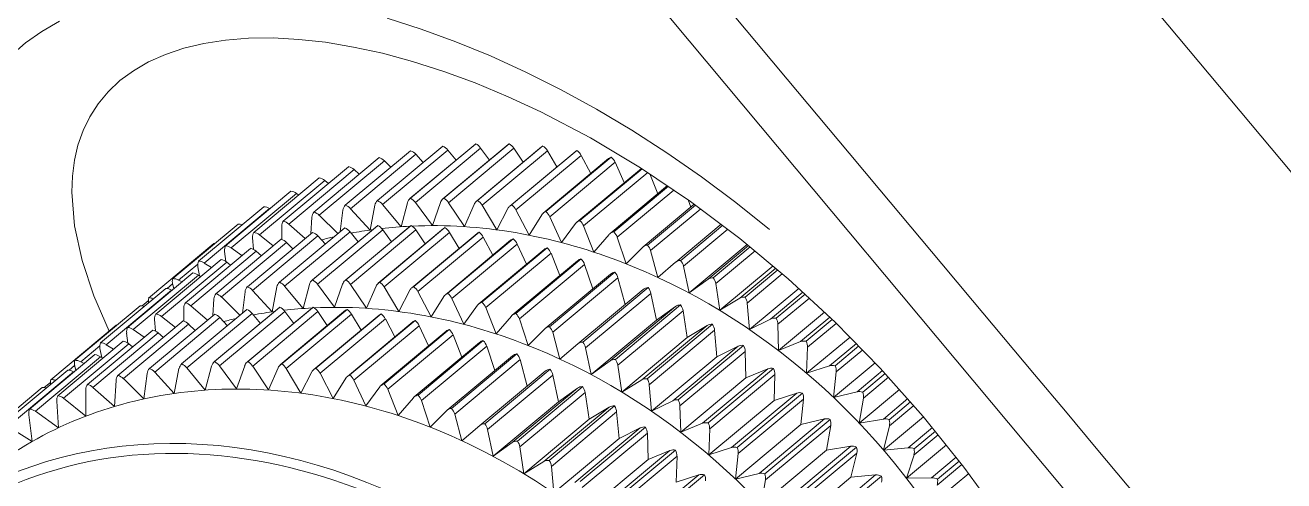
# Model space of a CAD drawing. Header units: metres. Extents: x 2999 to 3109, y 1752 to 1796.
# Drawn here: x 3008.43066 to 3008.44807, y 1761.37619 to 1761.38249 of the extents above; entities that cross this region are included whole.
import ezdxf

# ---------------------------------------------------------------- set-up
doc = ezdxf.new("R2010")
doc.units = ezdxf.units.M
doc.layers.add('PAREDES', color=7, linetype='Continuous')

msp = doc.modelspace()

# ---------------------------------------------------------------- linework, layer by layer
at = {"layer": 'PAREDES', "color": 253, "lineweight": 0}
for p, q in [((3008.365135, 1761.471513), (3008.474482, 1761.340893)), ((3008.43553, 1761.380063), (3008.436434, 1761.380816)), ((3008.435601, 1761.380009), (3008.436504, 1761.380762)), ((3008.43598, 1761.380091), (3008.436884, 1761.380844)), ((3008.435985, 1761.380095), (3008.436889, 1761.380848)), ((3008.436054, 1761.380037), (3008.436957, 1761.38079)), ((3008.436436, 1761.380087), (3008.437339, 1761.38084)), ((3008.436448, 1761.380096), (3008.437351, 1761.380848)), ((3008.436504, 1761.380762), (3008.436619, 1761.380623)), ((3008.436513, 1761.380034), (3008.437416, 1761.380787)), ((3008.436896, 1761.380052), (3008.437799, 1761.380805)), ((3008.436915, 1761.380065), (3008.437819, 1761.380818)), ((3008.436957, 1761.38079), (3008.43708, 1761.380624)), ((3008.437416, 1761.380787), (3008.437546, 1761.380593)), ((3008.434649, 1761.379905), (3008.435553, 1761.380657)), ((3008.434724, 1761.37986), (3008.435628, 1761.380613)), ((3008.435084, 1761.379999), (3008.435988, 1761.380752)), ((3008.435158, 1761.37995), (3008.436061, 1761.380703)), ((3008.435628, 1761.380613), (3008.435716, 1761.380526)), ((3008.436061, 1761.380703), (3008.436164, 1761.380591)), ((3008.436978, 1761.38), (3008.437881, 1761.380753)), ((3008.437359, 1761.379987), (3008.438263, 1761.380739)), ((3008.437386, 1761.380003), (3008.43829, 1761.380756)), ((3008.437445, 1761.379935), (3008.438349, 1761.380688)), ((3008.437824, 1761.379891), (3008.438727, 1761.380643)), ((3008.437859, 1761.37991), (3008.438762, 1761.380663)), ((3008.437881, 1761.380753), (3008.438013, 1761.380531)), ((3008.437914, 1761.379839), (3008.438818, 1761.380592)), ((3008.438349, 1761.380688), (3008.43848, 1761.380437)), ((3008.438818, 1761.380592), (3008.438945, 1761.380312)), ((3008.434227, 1761.37978), (3008.43513, 1761.380532)), ((3008.434304, 1761.379739), (3008.435207, 1761.380492)), ((3008.435207, 1761.380492), (3008.435278, 1761.380429)), ((3008.438288, 1761.379764), (3008.439181, 1761.380508)), ((3008.438331, 1761.379786), (3008.43919, 1761.380502)), ((3008.438382, 1761.379713), (3008.439269, 1761.380452)), ((3008.439298, 1761.380433), (3008.439407, 1761.380157)), ((3008.433819, 1761.379624), (3008.434722, 1761.380377)), ((3008.433897, 1761.379589), (3008.4348, 1761.380341)), ((3008.4348, 1761.380341), (3008.434852, 1761.380301)), ((3008.438749, 1761.379609), (3008.439543, 1761.380271)), ((3008.4388, 1761.379632), (3008.439556, 1761.380262)), ((3008.433427, 1761.379439), (3008.434331, 1761.380192)), ((3008.433506, 1761.379409), (3008.43441, 1761.380162)), ((3008.43441, 1761.380162), (3008.434439, 1761.380141)), ((3008.438848, 1761.379556), (3008.439632, 1761.380209)), ((3008.439829, 1761.380073), (3008.439863, 1761.379972)), ((3008.433053, 1761.379226), (3008.433956, 1761.379979)), ((3008.433133, 1761.3792), (3008.434036, 1761.379953)), ((3008.434036, 1761.379953), (3008.434041, 1761.37995)), ((3008.435016, 1761.379634), (3008.435053, 1761.379931)), ((3008.435158, 1761.37995), (3008.435428, 1761.379656)), ((3008.435428, 1761.379656), (3008.435494, 1761.379998)), ((3008.435601, 1761.380009), (3008.435856, 1761.379702)), ((3008.435856, 1761.379702), (3008.435945, 1761.380034)), ((3008.436054, 1761.380037), (3008.436292, 1761.379717)), ((3008.436292, 1761.379717), (3008.436402, 1761.380038)), ((3008.436513, 1761.380034), (3008.436734, 1761.379703)), ((3008.436734, 1761.379703), (3008.436866, 1761.380011)), ((3008.436978, 1761.38), (3008.43718, 1761.379659)), ((3008.43718, 1761.379659), (3008.437333, 1761.379953)), ((3008.437445, 1761.379935), (3008.437629, 1761.379585)), ((3008.439206, 1761.379424), (3008.439913, 1761.380013)), ((3008.439266, 1761.379449), (3008.439929, 1761.380002)), ((3008.439309, 1761.379371), (3008.440002, 1761.379949)), ((3008.432698, 1761.378984), (3008.433602, 1761.379737)), ((3008.434304, 1761.379739), (3008.434531, 1761.379538)), ((3008.434609, 1761.379603), (3008.434622, 1761.379834)), ((3008.434631, 1761.378966), (3008.435534, 1761.379719)), ((3008.434724, 1761.37986), (3008.434983, 1761.379607)), ((3008.435093, 1761.378967), (3008.435996, 1761.379719)), ((3008.437629, 1761.379585), (3008.437802, 1761.379865)), ((3008.437914, 1761.379839), (3008.438078, 1761.379482)), ((3008.438078, 1761.379482), (3008.43827, 1761.379746)), ((3008.439656, 1761.379211), (3008.440287, 1761.379737)), ((3008.439725, 1761.379236), (3008.440307, 1761.379722)), ((3008.43373, 1761.37887), (3008.434633, 1761.379623)), ((3008.433813, 1761.37939), (3008.433802, 1761.379548)), ((3008.433803, 1761.378821), (3008.434706, 1761.379574)), ((3008.433897, 1761.379589), (3008.434088, 1761.379437)), ((3008.434176, 1761.378934), (3008.435079, 1761.379686)), ((3008.434206, 1761.379526), (3008.434205, 1761.379706)), ((3008.434246, 1761.37888), (3008.43515, 1761.379633)), ((3008.434626, 1761.378962), (3008.435529, 1761.379715)), ((3008.434699, 1761.378908), (3008.435602, 1761.379661)), ((3008.434706, 1761.379574), (3008.434809, 1761.379462)), ((3008.435081, 1761.378958), (3008.435984, 1761.379711)), ((3008.43515, 1761.379633), (3008.435264, 1761.379494)), ((3008.435158, 1761.378905), (3008.436062, 1761.379658)), ((3008.435541, 1761.378923), (3008.436444, 1761.379676)), ((3008.435561, 1761.378936), (3008.436464, 1761.379689)), ((3008.435602, 1761.379661), (3008.435726, 1761.379495)), ((3008.435623, 1761.378871), (3008.436526, 1761.379624)), ((3008.436005, 1761.378857), (3008.436908, 1761.37961)), ((3008.436032, 1761.378874), (3008.436935, 1761.379627)), ((3008.436062, 1761.379658), (3008.436191, 1761.379464)), ((3008.43609, 1761.378806), (3008.436994, 1761.379559)), ((3008.436526, 1761.379624), (3008.436658, 1761.379402)), ((3008.436994, 1761.379559), (3008.437125, 1761.379308)), ((3008.438382, 1761.379713), (3008.438525, 1761.37935)), ((3008.438525, 1761.37935), (3008.438737, 1761.379596)), ((3008.438848, 1761.379556), (3008.438969, 1761.37919)), ((3008.439764, 1761.379157), (3008.440377, 1761.379668)), ((3008.432364, 1761.378716), (3008.433268, 1761.379469)), ((3008.432872, 1761.378651), (3008.433775, 1761.379403)), ((3008.433294, 1761.378776), (3008.434198, 1761.379528)), ((3008.43337, 1761.378731), (3008.434273, 1761.379484)), ((3008.433506, 1761.379409), (3008.433655, 1761.379303)), ((3008.434273, 1761.379484), (3008.434361, 1761.379397)), ((3008.436469, 1761.378761), (3008.437372, 1761.379514)), ((3008.436504, 1761.378781), (3008.437407, 1761.379533)), ((3008.436559, 1761.37871), (3008.437463, 1761.379462)), ((3008.436933, 1761.378635), (3008.437836, 1761.379388)), ((3008.436976, 1761.378657), (3008.437879, 1761.37941)), ((3008.437463, 1761.379462), (3008.43759, 1761.379183)), ((3008.438969, 1761.37919), (3008.439199, 1761.379418)), ((3008.439309, 1761.379371), (3008.439409, 1761.379002)), ((3008.439841, 1761.378787), (3008.440645, 1761.379457)), ((3008.440104, 1761.378976), (3008.440663, 1761.379442)), ((3008.440176, 1761.378996), (3008.440687, 1761.379423)), ((3008.44021, 1761.378915), (3008.440754, 1761.379369)), ((3008.432464, 1761.378495), (3008.433367, 1761.379248)), ((3008.432542, 1761.37846), (3008.433446, 1761.379212)), ((3008.432949, 1761.37861), (3008.433852, 1761.379363)), ((3008.433133, 1761.3792), (3008.433234, 1761.379137)), ((3008.433433, 1761.379221), (3008.433415, 1761.379361)), ((3008.433446, 1761.379212), (3008.433497, 1761.379171)), ((3008.433852, 1761.379363), (3008.433924, 1761.3793)), ((3008.437027, 1761.378583), (3008.437931, 1761.379336)), ((3008.437394, 1761.37848), (3008.438297, 1761.379232)), ((3008.437446, 1761.378503), (3008.438349, 1761.379256)), ((3008.437931, 1761.379336), (3008.438052, 1761.379028)), ((3008.439409, 1761.379002), (3008.439655, 1761.379211)), ((3008.432072, 1761.37831), (3008.432976, 1761.379063)), ((3008.432152, 1761.37828), (3008.433055, 1761.379032)), ((3008.432779, 1761.378964), (3008.433044, 1761.379185)), ((3008.43307, 1761.379022), (3008.433046, 1761.379146)), ((3008.433055, 1761.379032), (3008.433084, 1761.379012)), ((3008.437493, 1761.378427), (3008.438396, 1761.37918)), ((3008.437851, 1761.378295), (3008.438754, 1761.379048)), ((3008.437911, 1761.37832), (3008.438814, 1761.379072)), ((3008.438396, 1761.37918), (3008.438508, 1761.378843)), ((3008.439764, 1761.379157), (3008.439841, 1761.378787)), ((3008.440265, 1761.378546), (3008.441003, 1761.379161)), ((3008.440542, 1761.378714), (3008.44104, 1761.379129)), ((3008.440616, 1761.378729), (3008.441068, 1761.379105)), ((3008.440646, 1761.378647), (3008.441131, 1761.379051)), ((3008.431698, 1761.378097), (3008.432602, 1761.37885)), ((3008.432621, 1761.378848), (3008.432695, 1761.37891)), ((3008.432712, 1761.378843), (3008.432697, 1761.378903)), ((3008.432779, 1761.378964), (3008.432826, 1761.378938)), ((3008.434073, 1761.378527), (3008.434139, 1761.378869)), ((3008.434246, 1761.37888), (3008.434501, 1761.378572)), ((3008.434501, 1761.378572), (3008.43459, 1761.378904)), ((3008.434699, 1761.378908), (3008.434937, 1761.378588)), ((3008.434937, 1761.378588), (3008.435048, 1761.378909)), ((3008.435158, 1761.378905), (3008.435379, 1761.378574)), ((3008.435379, 1761.378574), (3008.435511, 1761.378882)), ((3008.435623, 1761.378871), (3008.435825, 1761.37853)), ((3008.437954, 1761.378242), (3008.438857, 1761.378994)), ((3008.43837, 1761.378107), (3008.439273, 1761.37886)), ((3008.438857, 1761.378994), (3008.438957, 1761.378625)), ((3008.439841, 1761.378787), (3008.440104, 1761.378976)), ((3008.44021, 1761.378915), (3008.440265, 1761.378546)), ((3008.440678, 1761.378279), (3008.441361, 1761.378848)), ((3008.431778, 1761.378071), (3008.432681, 1761.378824)), ((3008.432274, 1761.378606), (3008.43236, 1761.378679)), ((3008.432681, 1761.378824), (3008.432686, 1761.378821)), ((3008.433254, 1761.378474), (3008.433267, 1761.378705)), ((3008.43337, 1761.378731), (3008.433628, 1761.378477)), ((3008.433661, 1761.378505), (3008.433698, 1761.378802)), ((3008.433803, 1761.378821), (3008.434073, 1761.378527)), ((3008.435825, 1761.37853), (3008.435978, 1761.378824)), ((3008.43609, 1761.378806), (3008.436274, 1761.378456)), ((3008.436274, 1761.378456), (3008.436447, 1761.378736)), ((3008.436559, 1761.37871), (3008.436723, 1761.378353)), ((3008.438301, 1761.378082), (3008.439204, 1761.378835)), ((3008.438409, 1761.378028), (3008.439312, 1761.37878)), ((3008.439312, 1761.37878), (3008.439389, 1761.37841)), ((3008.440265, 1761.378546), (3008.440542, 1761.378714)), ((3008.440969, 1761.378426), (3008.441416, 1761.378798)), ((3008.441045, 1761.378436), (3008.441446, 1761.37877)), ((3008.44107, 1761.378353), (3008.441505, 1761.378716)), ((3008.431344, 1761.377855), (3008.432247, 1761.378608)), ((3008.432821, 1761.377805), (3008.433724, 1761.378557)), ((3008.432851, 1761.378397), (3008.43285, 1761.378577)), ((3008.432892, 1761.377751), (3008.433795, 1761.378504)), ((3008.432949, 1761.37861), (3008.433177, 1761.378409)), ((3008.433271, 1761.377833), (3008.434174, 1761.378585)), ((3008.433276, 1761.377837), (3008.434179, 1761.378589)), ((3008.433344, 1761.377779), (3008.434247, 1761.378532)), ((3008.433726, 1761.377829), (3008.434629, 1761.378582)), ((3008.433738, 1761.377837), (3008.434641, 1761.37859)), ((3008.433795, 1761.378504), (3008.43391, 1761.378365)), ((3008.433804, 1761.377776), (3008.434707, 1761.378529)), ((3008.434186, 1761.377794), (3008.43509, 1761.378547)), ((3008.434206, 1761.377807), (3008.435109, 1761.378559)), ((3008.434247, 1761.378532), (3008.434371, 1761.378366)), ((3008.434677, 1761.377745), (3008.43558, 1761.378497)), ((3008.434707, 1761.378529), (3008.434836, 1761.378335)), ((3008.436723, 1761.378353), (3008.436915, 1761.378616)), ((3008.437027, 1761.378583), (3008.43717, 1761.378221)), ((3008.438749, 1761.377847), (3008.439652, 1761.378599)), ((3008.438821, 1761.377867), (3008.439724, 1761.37862)), ((3008.438855, 1761.377786), (3008.439758, 1761.378539)), ((3008.439389, 1761.37841), (3008.439652, 1761.378599)), ((3008.439758, 1761.378539), (3008.439813, 1761.378169)), ((3008.440646, 1761.378647), (3008.440678, 1761.378279)), ((3008.44108, 1761.377989), (3008.441716, 1761.37852)), ((3008.43101, 1761.377587), (3008.431913, 1761.37834)), ((3008.43194, 1761.377647), (3008.432843, 1761.378399)), ((3008.432015, 1761.377602), (3008.432918, 1761.378354)), ((3008.432375, 1761.377741), (3008.433278, 1761.378494)), ((3008.432458, 1761.378261), (3008.432447, 1761.378419)), ((3008.432448, 1761.377692), (3008.433351, 1761.378445)), ((3008.432542, 1761.37846), (3008.432734, 1761.378308)), ((3008.432918, 1761.378354), (3008.433007, 1761.378268)), ((3008.433351, 1761.378445), (3008.433454, 1761.378332)), ((3008.434268, 1761.377742), (3008.435171, 1761.378495)), ((3008.43465, 1761.377728), (3008.435553, 1761.378481)), ((3008.434736, 1761.377677), (3008.435639, 1761.378429)), ((3008.435114, 1761.377632), (3008.436018, 1761.378385)), ((3008.435149, 1761.377652), (3008.436052, 1761.378404)), ((3008.435171, 1761.378495), (3008.435303, 1761.378273)), ((3008.435204, 1761.377581), (3008.436108, 1761.378333)), ((3008.435639, 1761.378429), (3008.43577, 1761.378179)), ((3008.436108, 1761.378333), (3008.436236, 1761.378054)), ((3008.43717, 1761.378221), (3008.437382, 1761.378467)), ((3008.437493, 1761.378427), (3008.437614, 1761.378061)), ((3008.438486, 1761.377658), (3008.439389, 1761.37841)), ((3008.439187, 1761.377585), (3008.440091, 1761.378337)), ((3008.439261, 1761.3776), (3008.440165, 1761.378353)), ((3008.439813, 1761.378169), (3008.440091, 1761.378337)), ((3008.440678, 1761.378279), (3008.440969, 1761.378426)), ((3008.44107, 1761.378353), (3008.44108, 1761.377989)), ((3008.441383, 1761.378114), (3008.441788, 1761.378451)), ((3008.441461, 1761.378119), (3008.441821, 1761.378419)), ((3008.441481, 1761.378035), (3008.441877, 1761.378366)), ((3008.431517, 1761.377521), (3008.432421, 1761.378274)), ((3008.431594, 1761.377481), (3008.432497, 1761.378234)), ((3008.432078, 1761.378092), (3008.43206, 1761.378232)), ((3008.432152, 1761.37828), (3008.432301, 1761.378174)), ((3008.432497, 1761.378234), (3008.432569, 1761.378171)), ((3008.435578, 1761.377506), (3008.436481, 1761.378259)), ((3008.435621, 1761.377528), (3008.436524, 1761.378281)), ((3008.435673, 1761.377454), (3008.436576, 1761.378207)), ((3008.436576, 1761.378207), (3008.436697, 1761.377899)), ((3008.437614, 1761.378061), (3008.437844, 1761.378289)), ((3008.437954, 1761.378242), (3008.438054, 1761.377873)), ((3008.43891, 1761.377416), (3008.439813, 1761.378169)), ((3008.439291, 1761.377518), (3008.440194, 1761.378271)), ((3008.440194, 1761.378271), (3008.440227, 1761.377903)), ((3008.441467, 1761.377676), (3008.442068, 1761.378177)), ((3008.431109, 1761.377366), (3008.432013, 1761.378119)), ((3008.431188, 1761.377331), (3008.432091, 1761.378083)), ((3008.431424, 1761.377835), (3008.431689, 1761.378056)), ((3008.431715, 1761.377893), (3008.431691, 1761.378017)), ((3008.431778, 1761.378071), (3008.431879, 1761.378008)), ((3008.432091, 1761.378083), (3008.432142, 1761.378042)), ((3008.436039, 1761.37735), (3008.436943, 1761.378103)), ((3008.436091, 1761.377374), (3008.436994, 1761.378127)), ((3008.436138, 1761.377298), (3008.437041, 1761.378051)), ((3008.437041, 1761.378051), (3008.437153, 1761.377714)), ((3008.438054, 1761.377873), (3008.4383, 1761.378082)), ((3008.438409, 1761.378028), (3008.438486, 1761.377658)), ((3008.439614, 1761.377297), (3008.440518, 1761.37805)), ((3008.43969, 1761.377307), (3008.440594, 1761.37806)), ((3008.439715, 1761.377224), (3008.440618, 1761.377977)), ((3008.440227, 1761.377903), (3008.440518, 1761.37805)), ((3008.440618, 1761.377977), (3008.440628, 1761.377613)), ((3008.44108, 1761.377989), (3008.441383, 1761.378114)), ((3008.441481, 1761.378035), (3008.441467, 1761.377676)), ((3008.441782, 1761.377778), (3008.442156, 1761.378089)), ((3008.441861, 1761.377778), (3008.442191, 1761.378053)), ((3008.441876, 1761.377695), (3008.442243, 1761.378)), ((3008.430718, 1761.377181), (3008.431621, 1761.377934)), ((3008.430797, 1761.377151), (3008.4317, 1761.377903)), ((3008.431424, 1761.377835), (3008.431471, 1761.377809)), ((3008.4317, 1761.377903), (3008.431729, 1761.377883)), ((3008.436496, 1761.377166), (3008.437399, 1761.377918)), ((3008.436556, 1761.377191), (3008.437459, 1761.377943)), ((3008.436599, 1761.377112), (3008.437502, 1761.377865)), ((3008.437502, 1761.377865), (3008.437602, 1761.377496)), ((3008.438486, 1761.377658), (3008.438749, 1761.377847)), ((3008.439323, 1761.37715), (3008.440227, 1761.377903)), ((3008.44184, 1761.377342), (3008.442414, 1761.377821)), ((3008.430344, 1761.376968), (3008.431247, 1761.37772)), ((3008.430423, 1761.376942), (3008.431327, 1761.377695)), ((3008.431266, 1761.377719), (3008.43134, 1761.377781)), ((3008.431327, 1761.377695), (3008.431331, 1761.377692)), ((3008.431357, 1761.377714), (3008.431342, 1761.377774)), ((3008.432299, 1761.377323), (3008.432343, 1761.377673)), ((3008.432448, 1761.377692), (3008.432718, 1761.377398)), ((3008.432718, 1761.377398), (3008.432784, 1761.37774)), ((3008.432892, 1761.377751), (3008.433146, 1761.377443)), ((3008.433146, 1761.377443), (3008.433235, 1761.377775)), ((3008.433344, 1761.377779), (3008.433582, 1761.377459)), ((3008.433582, 1761.377459), (3008.433693, 1761.37778)), ((3008.433804, 1761.377776), (3008.434024, 1761.377445)), ((3008.434024, 1761.377445), (3008.434156, 1761.377753)), ((3008.434268, 1761.377742), (3008.43447, 1761.377401)), ((3008.43447, 1761.377401), (3008.434623, 1761.377695)), ((3008.434736, 1761.377677), (3008.434919, 1761.377327)), ((3008.436946, 1761.376953), (3008.437849, 1761.377706)), ((3008.437015, 1761.376978), (3008.437918, 1761.377731)), ((3008.437054, 1761.376899), (3008.437957, 1761.377651)), ((3008.437957, 1761.377651), (3008.438035, 1761.377281)), ((3008.438855, 1761.377786), (3008.43891, 1761.377416)), ((3008.440028, 1761.376985), (3008.440932, 1761.377738)), ((3008.440106, 1761.37699), (3008.441009, 1761.377742)), ((3008.440126, 1761.376906), (3008.441029, 1761.377659)), ((3008.440628, 1761.377613), (3008.440932, 1761.377738)), ((3008.441029, 1761.377659), (3008.441016, 1761.3773)), ((3008.441467, 1761.377676), (3008.441782, 1761.377778)), ((3008.441876, 1761.377695), (3008.44184, 1761.377342)), ((3008.442165, 1761.377421), (3008.442515, 1761.377713)), ((3008.442244, 1761.377415), (3008.442553, 1761.377673)), ((3008.429989, 1761.376726), (3008.430892, 1761.377479)), ((3008.430919, 1761.377477), (3008.431005, 1761.37755)), ((3008.431594, 1761.377481), (3008.431892, 1761.377218)), ((3008.431892, 1761.377218), (3008.431913, 1761.377575)), ((3008.432015, 1761.377602), (3008.432299, 1761.377323)), ((3008.434919, 1761.377327), (3008.435092, 1761.377607)), ((3008.435204, 1761.377581), (3008.435368, 1761.377224)), ((3008.435368, 1761.377224), (3008.435561, 1761.377487)), ((3008.435673, 1761.377454), (3008.435815, 1761.377092)), ((3008.437394, 1761.376717), (3008.438297, 1761.37747)), ((3008.437466, 1761.376738), (3008.438369, 1761.377491)), ((3008.438035, 1761.377281), (3008.438297, 1761.37747)), ((3008.43891, 1761.377416), (3008.439187, 1761.377585)), ((3008.439291, 1761.377518), (3008.439323, 1761.37715)), ((3008.439725, 1761.37686), (3008.440628, 1761.377613)), ((3008.442195, 1761.376987), (3008.442753, 1761.377452)), ((3008.442254, 1761.377332), (3008.442601, 1761.377621)), ((3008.431117, 1761.376923), (3008.431092, 1761.37729)), ((3008.431188, 1761.377331), (3008.431497, 1761.377085)), ((3008.431497, 1761.377085), (3008.431495, 1761.377448)), ((3008.435815, 1761.377092), (3008.436027, 1761.377338)), ((3008.436138, 1761.377298), (3008.43626, 1761.376932)), ((3008.437131, 1761.376528), (3008.438035, 1761.377281)), ((3008.4375, 1761.376657), (3008.438403, 1761.37741)), ((3008.438403, 1761.37741), (3008.438458, 1761.37704)), ((3008.439323, 1761.37715), (3008.439614, 1761.377297)), ((3008.440112, 1761.376547), (3008.441016, 1761.3773)), ((3008.440427, 1761.376649), (3008.441331, 1761.377402)), ((3008.440506, 1761.376649), (3008.441409, 1761.377402)), ((3008.440521, 1761.376565), (3008.441424, 1761.377318)), ((3008.441016, 1761.3773), (3008.441331, 1761.377402)), ((3008.441424, 1761.377318), (3008.441388, 1761.376966)), ((3008.44184, 1761.377342), (3008.442165, 1761.377421)), ((3008.442254, 1761.377332), (3008.442195, 1761.376987)), ((3008.442529, 1761.377043), (3008.442867, 1761.377325)), ((3008.442609, 1761.377032), (3008.442906, 1761.37728)), ((3008.430797, 1761.377151), (3008.431117, 1761.376923)), ((3008.43626, 1761.376932), (3008.436489, 1761.37716)), ((3008.436599, 1761.377112), (3008.436699, 1761.376743)), ((3008.437832, 1761.376456), (3008.438736, 1761.377208)), ((3008.437907, 1761.376471), (3008.43881, 1761.377224)), ((3008.437936, 1761.376389), (3008.438839, 1761.377142)), ((3008.438458, 1761.37704), (3008.438736, 1761.377208)), ((3008.438839, 1761.377142), (3008.438872, 1761.376774)), ((3008.439715, 1761.377224), (3008.439725, 1761.37686)), ((3008.442613, 1761.37695), (3008.442949, 1761.37723)), ((3008.430423, 1761.376942), (3008.430753, 1761.376734)), ((3008.430753, 1761.376734), (3008.430705, 1761.377103)), ((3008.436699, 1761.376743), (3008.436945, 1761.376952)), ((3008.437555, 1761.376287), (3008.438458, 1761.37704)), ((3008.438336, 1761.376178), (3008.439239, 1761.376931)), ((3008.439725, 1761.37686), (3008.440028, 1761.376985)), ((3008.440485, 1761.376213), (3008.441388, 1761.376966)), ((3008.44081, 1761.376292), (3008.441713, 1761.377045)), ((3008.440889, 1761.376286), (3008.441793, 1761.377039)), ((3008.440899, 1761.376203), (3008.441802, 1761.376956)), ((3008.441388, 1761.376966), (3008.441713, 1761.377045)), ((3008.441802, 1761.376956), (3008.441744, 1761.376611)), ((3008.442195, 1761.376987), (3008.442529, 1761.377043)), ((3008.442532, 1761.376614), (3008.443083, 1761.377073)), ((3008.442613, 1761.37695), (3008.442532, 1761.376614)), ((3008.437054, 1761.376899), (3008.437131, 1761.376528)), ((3008.437969, 1761.376021), (3008.438872, 1761.376774)), ((3008.43826, 1761.376168), (3008.439163, 1761.376921)), ((3008.43836, 1761.376095), (3008.439264, 1761.376848)), ((3008.438872, 1761.376774), (3008.439163, 1761.376921)), ((3008.439264, 1761.376848), (3008.439273, 1761.376484)), ((3008.440126, 1761.376906), (3008.440112, 1761.376547)), ((3008.442873, 1761.376646), (3008.443207, 1761.376925)), ((3008.442953, 1761.376549), (3008.443288, 1761.376827)), ((3008.442954, 1761.37663), (3008.443248, 1761.376875)), ((3008.437131, 1761.376528), (3008.437394, 1761.376717)), ((3008.4375, 1761.376657), (3008.437555, 1761.376287)), ((3008.438674, 1761.375856), (3008.439577, 1761.376608)), ((3008.438751, 1761.375861), (3008.439654, 1761.376613)), ((3008.439273, 1761.376484), (3008.439577, 1761.376608)), ((3008.440112, 1761.376547), (3008.440427, 1761.376649)), ((3008.44084, 1761.375858), (3008.441744, 1761.376611)), ((3008.441174, 1761.375914), (3008.442077, 1761.376667)), ((3008.441254, 1761.375903), (3008.442157, 1761.376656)), ((3008.441744, 1761.376611), (3008.442077, 1761.376667)), ((3008.442532, 1761.376614), (3008.442873, 1761.376646)), ((3008.44285, 1761.376224), (3008.443403, 1761.376685)), ((3008.437555, 1761.376287), (3008.437832, 1761.376456)), ((3008.43837, 1761.375731), (3008.439273, 1761.376484)), ((3008.438771, 1761.375777), (3008.439674, 1761.37653)), ((3008.439674, 1761.37653), (3008.439661, 1761.376171)), ((3008.440521, 1761.376565), (3008.440485, 1761.376213)), ((3008.441259, 1761.37582), (3008.442162, 1761.376573)), ((3008.442162, 1761.376573), (3008.442081, 1761.376238)), ((3008.442953, 1761.376549), (3008.44285, 1761.376224)), ((3008.443197, 1761.376232), (3008.443537, 1761.376515)), ((3008.443271, 1761.376131), (3008.443614, 1761.376416)), ((3008.443277, 1761.376211), (3008.443578, 1761.376462)), ((3008.437936, 1761.376389), (3008.437969, 1761.376021)), ((3008.439073, 1761.37552), (3008.439976, 1761.376273)), ((3008.439151, 1761.37552), (3008.440054, 1761.376272)), ((3008.439661, 1761.376171), (3008.439976, 1761.376273)), ((3008.440485, 1761.376213), (3008.44081, 1761.376292)), ((3008.441177, 1761.375485), (3008.442081, 1761.376238)), ((3008.441519, 1761.375517), (3008.442422, 1761.37627)), ((3008.441599, 1761.375501), (3008.442502, 1761.376254)), ((3008.442081, 1761.376238), (3008.442422, 1761.37627)), ((3008.443146, 1761.375818), (3008.443711, 1761.376288)), ((3008.440899, 1761.376203), (3008.44084, 1761.375858)), ((3008.44285, 1761.376224), (3008.443197, 1761.376232))]:
    msp.add_line(p, q, dxfattribs=at)
for points in [[(3008.430431, 1761.377213), (3008.430191, 1761.377773), (3008.429988, 1761.378334), (3008.429831, 1761.378893), (3008.429727, 1761.379446), (3008.429684, 1761.379987), (3008.429688, 1761.38025), (3008.429711, 1761.380509), (3008.429754, 1761.38076), (3008.429817, 1761.381004), (3008.429901, 1761.381239), (3008.430007, 1761.381465), (3008.430136, 1761.381679), (3008.430288, 1761.381881), (3008.430463, 1761.382069), (3008.430662, 1761.382243), (3008.430885, 1761.382401), (3008.431132, 1761.382542)], [(3008.435664, 1761.382584), (3008.436135, 1761.382434), (3008.436612, 1761.38226), (3008.437095, 1761.382062), (3008.437582, 1761.38184), (3008.438071, 1761.381594), (3008.43856, 1761.381326), (3008.439047, 1761.381036), (3008.439532, 1761.380724), (3008.440012, 1761.380391), (3008.440486, 1761.380037), (3008.440953, 1761.379665)], [(3008.431816, 1761.378259), (3008.431606, 1761.378748), (3008.431444, 1761.379235), (3008.431339, 1761.379714), (3008.4313, 1761.380178), (3008.431309, 1761.380403), (3008.431337, 1761.38062), (3008.431386, 1761.38083), (3008.431457, 1761.381031), (3008.43155, 1761.381222), (3008.431666, 1761.381401), (3008.431805, 1761.381568), (3008.431967, 1761.381721), (3008.432154, 1761.381858), (3008.432363, 1761.38198), (3008.432596, 1761.382084), (3008.432852, 1761.38217), (3008.433129, 1761.382236), (3008.433428, 1761.382282), (3008.433747, 1761.382307), (3008.434085, 1761.382311), (3008.434441, 1761.382292), (3008.434813, 1761.382251), (3008.4352, 1761.382186), (3008.435601, 1761.382099), (3008.436013, 1761.381988)], [(3008.436013, 1761.381988), (3008.43645, 1761.381849), (3008.436881, 1761.38169), (3008.437339, 1761.381499), (3008.43779, 1761.38129), (3008.438477, 1761.380929), (3008.43917, 1761.380515), (3008.439861, 1761.380051), (3008.440543, 1761.379538), (3008.441211, 1761.378981), (3008.44186, 1761.378383), (3008.442484, 1761.377747), (3008.44308, 1761.377077), (3008.443642, 1761.376379), (3008.444167, 1761.375657), (3008.444652, 1761.374916), (3008.445094, 1761.374161), (3008.44549, 1761.373399), (3008.445838, 1761.372635), (3008.446136, 1761.371876), (3008.446384, 1761.371129)]]:
    msp.add_lwpolyline(points, dxfattribs=at)
for centre, radius, start, end in [((3009.676827, 1762.28571), 1.466148, 210.814683, 229.053509), ((2890.800908, 1662.770188), 153.508513, 39.95148549, 40.01526449), ((2900.617964, 1670.988571), 140.701013, 39.95297159, 40.02233896)]:
    msp.add_arc(centre, radius, start, end, dxfattribs=at)
for centre, major_axis, ratio, start_param, end_param in [((3011.830666, 1764.088776), (3.262736, 2.731369), 0.578364, 3.047316, 3.235869), ((3008.436405, 1761.38068), (0.000102, -0.000123), 0.808934, 1.566838, 2.136891), ((3008.436851, 1761.380716), (0.000102, -0.000123), 0.808934, 1.502724, 2.072777), ((3008.437441, 1761.380717), (0.000102, -0.000123), 0.808934, 3.027066, 3.141592), ((3008.437304, 1761.380721), (0.000102, -0.000123), 0.808934, 1.43861, 2.008663), ((3008.437902, 1761.380682), (0.000102, -0.000123), 0.808934, 2.962952, 3.141593), ((3008.437764, 1761.380696), (0.000102, -0.000123), 0.808934, 1.374496, 1.944549), ((3008.435542, 1761.380515), (0.000102, -0.000123), 0.808934, 1.695066, 2.265119), ((3008.435968, 1761.380613), (0.000102, -0.000123), 0.808934, 1.630952, 2.201005), ((3008.438365, 1761.380616), (0.000102, -0.000123), 0.808934, 2.898838, 3.141593), ((3008.438226, 1761.380639), (0.000102, -0.000123), 0.808934, 1.310382, 1.880435), ((3008.43883, 1761.38052), (0.000102, -0.000123), 0.808934, 2.834724, 3.141593), ((3008.438691, 1761.380552), (0.000102, -0.000123), 0.808934, 1.246267, 1.81632), ((3008.435129, 1761.380388), (0.000102, -0.000123), 0.808934, 1.759181, 2.329233), ((3008.43473, 1761.380231), (0.000102, -0.000123), 0.808934, 1.823295, 2.393348), ((3008.434347, 1761.380045), (0.000102, -0.000123), 0.808934, 1.887409, 2.457462), ((3008.436083, 1761.379968), (0.000102, -0.000123), 0.808934, 3.09118, 3.661233), ((3008.435948, 1761.379963), (0.000102, -0.000123), 0.808934, 1.502724, 2.072777), ((3008.436538, 1761.379964), (0.000102, -0.000123), 0.808934, 3.141592, 3.597119), ((3008.436538, 1761.379964), (0.000102, -0.000123), 0.808934, 3.027066, 3.141592), ((3008.436401, 1761.379969), (0.000102, -0.000123), 0.808934, 1.43861, 2.008663), ((3008.436999, 1761.379929), (0.000102, -0.000123), 0.808934, 2.962952, 3.141593), ((3008.43686, 1761.379943), (0.000102, -0.000123), 0.808934, 1.374496, 1.944549), ((3008.433982, 1761.37983), (0.000102, -0.000123), 0.808934, 1.951523, 2.521576), ((3008.434765, 1761.379795), (0.000102, -0.000123), 0.808934, 3.283523, 3.853576), ((3008.434639, 1761.379762), (0.000102, -0.000123), 0.808934, 1.695066, 2.265119), ((3008.435194, 1761.379883), (0.000102, -0.000123), 0.808934, 3.219409, 3.789461), ((3008.435064, 1761.37986), (0.000102, -0.000123), 0.808934, 1.630952, 2.201005), ((3008.435634, 1761.379941), (0.000102, -0.000123), 0.808934, 3.155294, 3.725347), ((3008.435501, 1761.379927), (0.000102, -0.000123), 0.808934, 1.566838, 2.136891), ((3008.436999, 1761.379929), (0.000102, -0.000123), 0.808934, 3.141593, 3.533005), ((3008.437462, 1761.379864), (0.000102, -0.000123), 0.808934, 3.141593, 3.468891), ((3008.437462, 1761.379864), (0.000102, -0.000123), 0.808934, 2.898838, 3.141593), ((3008.437323, 1761.379887), (0.000102, -0.000123), 0.808934, 1.310382, 1.880435), ((3008.437927, 1761.379768), (0.000102, -0.000123), 0.808934, 3.141593, 3.404777), ((3008.437927, 1761.379768), (0.000102, -0.000123), 0.808934, 2.834724, 3.141593), ((3008.437787, 1761.3798), (0.000102, -0.000123), 0.808934, 1.246267, 1.81632), ((3008.433636, 1761.379589), (0.000102, -0.000123), 0.808934, 2.202311, 2.58569), ((3008.434348, 1761.379676), (0.000102, -0.000123), 0.808934, 3.347637, 3.91769), ((3008.434225, 1761.379635), (0.000102, -0.000123), 0.808934, 1.759181, 2.329233), ((3008.435496, 1761.379587), (0.000102, -0.000123), 0.808934, 1.502724, 2.072777), ((3008.436087, 1761.379588), (0.000102, -0.000123), 0.808934, 3.027066, 3.141592), ((3008.43595, 1761.379592), (0.000102, -0.000123), 0.808934, 1.43861, 2.008663), ((3008.437742, 1761.372445), (0.005025, -0.00603), 0.808934, 2.17815, 2.591357), ((3008.43839, 1761.379641), (0.000102, -0.000123), 0.808934, 3.141592, 3.340662), ((3008.43839, 1761.379641), (0.000102, -0.000123), 0.808934, 2.77061, 3.141592), ((3008.438252, 1761.379682), (0.000102, -0.000123), 0.808934, 1.182153, 1.752206), ((3008.433944, 1761.379528), (0.000102, -0.000123), 0.808934, 3.411751, 3.981804), ((3008.433826, 1761.379478), (0.000102, -0.000123), 0.808934, 1.823295, 2.393348), ((3008.434613, 1761.379484), (0.000102, -0.000123), 0.808934, 1.630952, 2.201005), ((3008.437742, 1761.372445), (0.005025, -0.00603), 0.808934, 2.754363, 2.782018), ((3008.43505, 1761.379551), (0.000102, -0.000123), 0.808934, 1.566838, 2.136891), ((3008.437742, 1761.372445), (0.005025, -0.00603), 0.808934, 2.672579, 2.718095), ((3008.437742, 1761.372445), (0.005025, -0.00603), 0.808934, 2.595426, 2.653936), ((3008.436547, 1761.379553), (0.000102, -0.000123), 0.808934, 2.962952, 3.141593), ((3008.436409, 1761.379567), (0.000102, -0.000123), 0.808934, 1.374496, 1.944549), ((3008.43701, 1761.379487), (0.000102, -0.000123), 0.808934, 2.898838, 3.141593), ((3008.436871, 1761.37951), (0.000102, -0.000123), 0.808934, 1.310382, 1.880435), ((3008.438851, 1761.379486), (0.000102, -0.000123), 0.808934, 3.141541, 3.276548), ((3008.438851, 1761.379486), (0.000102, -0.000123), 0.808934, 2.706495, 3.141541), ((3008.438714, 1761.379535), (0.000102, -0.000123), 0.808934, 1.118039, 1.688092), ((3008.433311, 1761.379321), (0.000102, -0.000123), 0.808934, 2.557352, 2.649804), ((3008.433557, 1761.379351), (0.000102, -0.000123), 0.808934, 3.475865, 4.045918), ((3008.433444, 1761.379292), (0.000102, -0.000123), 0.808934, 1.887409, 2.457462), ((3008.433774, 1761.379259), (0.000102, -0.000123), 0.808934, 1.759181, 2.329233), ((3008.434187, 1761.379386), (0.000102, -0.000123), 0.808934, 1.695066, 2.265119), ((3008.437475, 1761.379391), (0.000102, -0.000123), 0.808934, 2.834724, 3.141593), ((3008.437336, 1761.379423), (0.000102, -0.000123), 0.808934, 1.246267, 1.81632), ((3008.437939, 1761.379265), (0.000102, -0.000123), 0.808934, 2.77061, 3.141592), ((3008.4378, 1761.379306), (0.000102, -0.000123), 0.808934, 1.182153, 1.752206), ((3008.439308, 1761.379301), (0.000102, -0.000123), 0.808934, 3.141593, 3.212434), ((3008.439308, 1761.379301), (0.000102, -0.000123), 0.808934, 2.642381, 3.141593), ((3008.439172, 1761.379359), (0.000102, -0.000123), 0.808934, 1.053925, 1.623978), ((3008.433186, 1761.379145), (0.000102, -0.000123), 0.808934, 3.539979, 4.110032), ((3008.433079, 1761.379078), (0.000102, -0.000123), 0.808934, 1.951523, 2.521576), ((3008.433375, 1761.379101), (0.000102, -0.000123), 0.808934, 1.823295, 2.393348), ((3008.4384, 1761.379109), (0.000102, -0.000123), 0.808934, 2.706495, 3.141541), ((3008.438262, 1761.379159), (0.000102, -0.000123), 0.808934, 1.118039, 1.688092), ((3008.437742, 1761.372445), (0.005025, -0.00603), 0.808934, 0.521969, 2.17815), ((3008.439758, 1761.379088), (0.000102, -0.000123), 0.808934, 2.578267, 3.14832), ((3008.439624, 1761.379155), (0.000102, -0.000123), 0.808934, 0.989811, 1.559864), ((3008.432992, 1761.378915), (0.000102, -0.000123), 0.808934, 1.887409, 2.457462), ((3008.438856, 1761.378925), (0.000102, -0.000123), 0.808934, 2.642381, 3.141593), ((3008.43872, 1761.378983), (0.000102, -0.000123), 0.808934, 1.053925, 1.623978), ((3008.432627, 1761.378701), (0.000102, -0.000123), 0.808934, 1.951523, 2.521576), ((3008.432834, 1761.378911), (0.000102, -0.000123), 0.808934, 3.604093, 4.174146), ((3008.432733, 1761.378836), (0.000102, -0.000123), 0.808934, 2.015637, 2.58569), ((3008.433839, 1761.378754), (0.000102, -0.000123), 0.808934, 3.219409, 3.789461), ((3008.43371, 1761.378731), (0.000102, -0.000123), 0.808934, 1.630952, 2.201005), ((3008.434279, 1761.378812), (0.000102, -0.000123), 0.808934, 3.155294, 3.725347), ((3008.434147, 1761.378798), (0.000102, -0.000123), 0.808934, 1.566838, 2.136891), ((3008.434728, 1761.378839), (0.000102, -0.000123), 0.808934, 3.09118, 3.661233), ((3008.434593, 1761.378834), (0.000102, -0.000123), 0.808934, 1.502724, 2.072777), ((3008.435183, 1761.378835), (0.000102, -0.000123), 0.808934, 3.141592, 3.597119), ((3008.435183, 1761.378835), (0.000102, -0.000123), 0.808934, 3.027066, 3.141592), ((3008.435046, 1761.378839), (0.000102, -0.000123), 0.808934, 1.43861, 2.008663), ((3008.435644, 1761.3788), (0.000102, -0.000123), 0.808934, 3.141593, 3.533005), ((3008.435644, 1761.3788), (0.000102, -0.000123), 0.808934, 2.962952, 3.141593), ((3008.435505, 1761.378814), (0.000102, -0.000123), 0.808934, 1.374496, 1.944549), ((3008.436107, 1761.378735), (0.000102, -0.000123), 0.808934, 3.141593, 3.468891), ((3008.436107, 1761.378735), (0.000102, -0.000123), 0.808934, 2.898838, 3.141593), ((3008.435968, 1761.378757), (0.000102, -0.000123), 0.808934, 1.310382, 1.880435), ((3008.439307, 1761.378712), (0.000102, -0.000123), 0.808934, 2.578267, 3.14832), ((3008.439173, 1761.378779), (0.000102, -0.000123), 0.808934, 0.989811, 1.559864), ((3008.4402, 1761.378848), (0.000102, -0.000123), 0.808934, 2.514153, 3.084206), ((3008.440069, 1761.378923), (0.000102, -0.000123), 0.808934, 0.925697, 1.49575), ((3008.432503, 1761.378652), (0.000102, -0.000123), 0.808934, 3.668207, 4.121533), ((3008.432408, 1761.378569), (0.000102, -0.000123), 0.808934, 2.182162, 2.649804), ((3008.43341, 1761.378666), (0.000102, -0.000123), 0.808934, 3.283523, 3.853576), ((3008.433284, 1761.378633), (0.000102, -0.000123), 0.808934, 1.695066, 2.265119), ((3008.436572, 1761.378638), (0.000102, -0.000123), 0.808934, 3.141593, 3.404777), ((3008.436572, 1761.378638), (0.000102, -0.000123), 0.808934, 2.834724, 3.141593), ((3008.436432, 1761.37867), (0.000102, -0.000123), 0.808934, 1.246267, 1.81632), ((3008.440632, 1761.378582), (0.000102, -0.000123), 0.808934, 2.450039, 3.020092), ((3008.440504, 1761.378664), (0.000102, -0.000123), 0.808934, 0.861583, 1.431636), ((3008.432281, 1761.37846), (0.000102, -0.000123), 0.808934, 2.202311, 2.58569), ((3008.432993, 1761.378547), (0.000102, -0.000123), 0.808934, 3.347637, 3.91769), ((3008.43287, 1761.378506), (0.000102, -0.000123), 0.808934, 1.759181, 2.329233), ((3008.433695, 1761.378421), (0.000102, -0.000123), 0.808934, 1.566838, 2.136891), ((3008.436388, 1761.371315), (0.005025, -0.00603), 0.808934, 2.672579, 2.718095), ((3008.434141, 1761.378458), (0.000102, -0.000123), 0.808934, 1.502724, 2.072777), ((3008.436388, 1761.371315), (0.005025, -0.00603), 0.808934, 2.595426, 2.653936), ((3008.434732, 1761.378459), (0.000102, -0.000123), 0.808934, 3.027066, 3.141592), ((3008.434595, 1761.378463), (0.000102, -0.000123), 0.808934, 1.43861, 2.008663), ((3008.436388, 1761.371315), (0.005025, -0.00603), 0.808934, 2.17815, 2.591357), ((3008.435192, 1761.378424), (0.000102, -0.000123), 0.808934, 2.962952, 3.141593), ((3008.435054, 1761.378437), (0.000102, -0.000123), 0.808934, 1.374496, 1.944549), ((3008.435656, 1761.378358), (0.000102, -0.000123), 0.808934, 2.898838, 3.141593), ((3008.435516, 1761.378381), (0.000102, -0.000123), 0.808934, 1.310382, 1.880435), ((3008.437035, 1761.378512), (0.000102, -0.000123), 0.808934, 3.141592, 3.340662), ((3008.437035, 1761.378512), (0.000102, -0.000123), 0.808934, 2.77061, 3.141592), ((3008.436897, 1761.378553), (0.000102, -0.000123), 0.808934, 1.182153, 1.752206), ((3008.437497, 1761.378357), (0.000102, -0.000123), 0.808934, 2.706495, 3.141541), ((3008.437359, 1761.378406), (0.000102, -0.000123), 0.808934, 1.118039, 1.688092), ((3008.439748, 1761.378472), (0.000102, -0.000123), 0.808934, 2.514153, 3.084206), ((3008.439617, 1761.378547), (0.000102, -0.000123), 0.808934, 0.925697, 1.49575), ((3008.431956, 1761.378192), (0.000102, -0.000123), 0.808934, 2.557352, 2.649804), ((3008.432589, 1761.378399), (0.000102, -0.000123), 0.808934, 3.411751, 3.981804), ((3008.432472, 1761.378349), (0.000102, -0.000123), 0.808934, 1.823295, 2.393348), ((3008.432832, 1761.378257), (0.000102, -0.000123), 0.808934, 1.695066, 2.265119), ((3008.433258, 1761.378354), (0.000102, -0.000123), 0.808934, 1.630952, 2.201005), ((3008.436388, 1761.371315), (0.005025, -0.00603), 0.808934, 2.754363, 2.782018), ((3008.43612, 1761.378262), (0.000102, -0.000123), 0.808934, 2.834724, 3.141593), ((3008.435981, 1761.378294), (0.000102, -0.000123), 0.808934, 1.246267, 1.81632), ((3008.437497, 1761.378357), (0.000102, -0.000123), 0.808934, 3.141541, 3.276548), ((3008.44018, 1761.378205), (0.000102, -0.000123), 0.808934, 2.450039, 3.020092), ((3008.440052, 1761.378288), (0.000102, -0.000123), 0.808934, 0.861583, 1.431636), ((3008.441052, 1761.37829), (0.000102, -0.000123), 0.808934, 2.385925, 2.955978), ((3008.440927, 1761.37838), (0.000102, -0.000123), 0.808934, 0.797468, 1.367521), ((3008.432202, 1761.378221), (0.000102, -0.000123), 0.808934, 3.475865, 4.045918), ((3008.432089, 1761.378163), (0.000102, -0.000123), 0.808934, 1.887409, 2.457462), ((3008.432419, 1761.378129), (0.000102, -0.000123), 0.808934, 1.759181, 2.329233), ((3008.436584, 1761.378136), (0.000102, -0.000123), 0.808934, 2.77061, 3.141592), ((3008.436445, 1761.378177), (0.000102, -0.000123), 0.808934, 1.182153, 1.752206), ((3008.437953, 1761.378172), (0.000102, -0.000123), 0.808934, 3.141593, 3.212434), ((3008.437953, 1761.378172), (0.000102, -0.000123), 0.808934, 2.642381, 3.141593), ((3008.437817, 1761.37823), (0.000102, -0.000123), 0.808934, 1.053925, 1.623978), ((3008.431831, 1761.378016), (0.000102, -0.000123), 0.808934, 3.539979, 4.110032), ((3008.431724, 1761.377949), (0.000102, -0.000123), 0.808934, 1.951523, 2.521576), ((3008.43202, 1761.377972), (0.000102, -0.000123), 0.808934, 1.823295, 2.393348), ((3008.437045, 1761.37798), (0.000102, -0.000123), 0.808934, 2.706495, 3.141541), ((3008.436907, 1761.37803), (0.000102, -0.000123), 0.808934, 1.118039, 1.688092), ((3008.436388, 1761.371315), (0.005025, -0.00603), 0.808934, 0.521969, 2.17815), ((3008.438403, 1761.377959), (0.000102, -0.000123), 0.808934, 2.578267, 3.14832), ((3008.438269, 1761.378026), (0.000102, -0.000123), 0.808934, 0.989811, 1.559864), ((3008.4406, 1761.377914), (0.000102, -0.000123), 0.808934, 2.385925, 2.955978), ((3008.440476, 1761.378004), (0.000102, -0.000123), 0.808934, 0.797468, 1.367521), ((3008.441458, 1761.377974), (0.000102, -0.000123), 0.808934, 2.32181, 2.891864), ((3008.441338, 1761.378071), (0.000102, -0.000123), 0.808934, 0.733354, 1.303407), ((3008.43148, 1761.377782), (0.000102, -0.000123), 0.808934, 3.604093, 4.174146), ((3008.431378, 1761.377707), (0.000102, -0.000123), 0.808934, 2.015637, 2.58569), ((3008.431637, 1761.377786), (0.000102, -0.000123), 0.808934, 1.887409, 2.457462), ((3008.432925, 1761.377683), (0.000102, -0.000123), 0.808934, 3.155294, 3.725347), ((3008.432792, 1761.377669), (0.000102, -0.000123), 0.808934, 1.566838, 2.136891), ((3008.433373, 1761.37771), (0.000102, -0.000123), 0.808934, 3.09118, 3.661233), ((3008.433238, 1761.377705), (0.000102, -0.000123), 0.808934, 1.502724, 2.072777), ((3008.433828, 1761.377706), (0.000102, -0.000123), 0.808934, 3.141592, 3.597119), ((3008.433828, 1761.377706), (0.000102, -0.000123), 0.808934, 3.027066, 3.141592), ((3008.433691, 1761.37771), (0.000102, -0.000123), 0.808934, 1.43861, 2.008663), ((3008.434289, 1761.377671), (0.000102, -0.000123), 0.808934, 2.962952, 3.141593), ((3008.43415, 1761.377685), (0.000102, -0.000123), 0.808934, 1.374496, 1.944549), ((3008.437502, 1761.377796), (0.000102, -0.000123), 0.808934, 2.642381, 3.141593), ((3008.437365, 1761.377854), (0.000102, -0.000123), 0.808934, 1.053925, 1.623978), ((3008.438845, 1761.377719), (0.000102, -0.000123), 0.808934, 2.514153, 3.084206), ((3008.438714, 1761.377794), (0.000102, -0.000123), 0.808934, 0.925697, 1.49575), ((3008.431272, 1761.377572), (0.000102, -0.000123), 0.808934, 1.951523, 2.521576), ((3008.432055, 1761.377537), (0.000102, -0.000123), 0.808934, 3.283523, 3.853576), ((3008.431929, 1761.377504), (0.000102, -0.000123), 0.808934, 1.695066, 2.265119), ((3008.432485, 1761.377625), (0.000102, -0.000123), 0.808934, 3.219409, 3.789461), ((3008.432355, 1761.377602), (0.000102, -0.000123), 0.808934, 1.630952, 2.201005), ((3008.434289, 1761.377671), (0.000102, -0.000123), 0.808934, 3.141593, 3.533005), ((3008.434752, 1761.377605), (0.000102, -0.000123), 0.808934, 3.141593, 3.468891), ((3008.434752, 1761.377605), (0.000102, -0.000123), 0.808934, 2.898838, 3.141593), ((3008.434613, 1761.377628), (0.000102, -0.000123), 0.808934, 1.310382, 1.880435), ((3008.435217, 1761.377509), (0.000102, -0.000123), 0.808934, 3.141593, 3.404777), ((3008.435217, 1761.377509), (0.000102, -0.000123), 0.808934, 2.834724, 3.141593), ((3008.435078, 1761.377541), (0.000102, -0.000123), 0.808934, 1.246267, 1.81632), ((3008.437952, 1761.377583), (0.000102, -0.000123), 0.808934, 2.578267, 3.14832), ((3008.437818, 1761.377649), (0.000102, -0.000123), 0.808934, 0.989811, 1.559864), ((3008.441006, 1761.377598), (0.000102, -0.000123), 0.808934, 2.32181, 2.891864), ((3008.440886, 1761.377695), (0.000102, -0.000123), 0.808934, 0.733354, 1.303407), ((3008.441849, 1761.377636), (0.000102, -0.000123), 0.808934, 2.257696, 2.827749), ((3008.441734, 1761.37774), (0.000102, -0.000123), 0.808934, 0.66924, 1.239293), ((3008.434129, 1761.369434), (0.004929, -0.005915), 0.808934, 0.073975, 3.061086), ((3008.430927, 1761.377331), (0.000102, -0.000123), 0.808934, 2.202311, 2.58569), ((3008.431148, 1761.377522), (0.000102, -0.000123), 0.808934, 3.668207, 4.121533), ((3008.431053, 1761.37744), (0.000102, -0.000123), 0.808934, 2.182162, 2.649804), ((3008.431638, 1761.377418), (0.000102, -0.000123), 0.808934, 3.347637, 3.91769), ((3008.431516, 1761.377377), (0.000102, -0.000123), 0.808934, 1.759181, 2.329233), ((3008.435033, 1761.370186), (0.005025, -0.00603), 0.808934, 2.229351, 2.67815), ((3008.435681, 1761.377383), (0.000102, -0.000123), 0.808934, 3.141592, 3.340662), ((3008.435681, 1761.377383), (0.000102, -0.000123), 0.808934, 2.77061, 3.141592), ((3008.435542, 1761.377424), (0.000102, -0.000123), 0.808934, 1.182153, 1.752206), ((3008.438394, 1761.377343), (0.000102, -0.000123), 0.808934, 2.514153, 3.084206), ((3008.438262, 1761.377417), (0.000102, -0.000123), 0.808934, 0.925697, 1.49575), ((3008.439277, 1761.377453), (0.000102, -0.000123), 0.808934, 2.450039, 3.020092), ((3008.439149, 1761.377535), (0.000102, -0.000123), 0.808934, 0.861583, 1.431636), ((3008.435033, 1761.370186), (0.005025, -0.00603), 0.808934, 2.67815, 3.126949), ((3008.431235, 1761.37727), (0.000102, -0.000123), 0.808934, 3.411751, 3.981804), ((3008.431117, 1761.37722), (0.000102, -0.000123), 0.808934, 1.823295, 2.393348), ((3008.436142, 1761.377228), (0.000102, -0.000123), 0.808934, 3.141541, 3.276548), ((3008.436142, 1761.377228), (0.000102, -0.000123), 0.808934, 2.706495, 3.141541), ((3008.436004, 1761.377277), (0.000102, -0.000123), 0.808934, 1.118039, 1.688092), ((3008.439697, 1761.377161), (0.000102, -0.000123), 0.808934, 2.385925, 2.955978), ((3008.439572, 1761.377251), (0.000102, -0.000123), 0.808934, 0.797468, 1.367521), ((3008.441397, 1761.37726), (0.000102, -0.000123), 0.808934, 2.257696, 2.827749), ((3008.441282, 1761.377363), (0.000102, -0.000123), 0.808934, 0.66924, 1.239293), ((3008.442223, 1761.377276), (0.000102, -0.000123), 0.808934, 2.193582, 2.763635), ((3008.442113, 1761.377386), (0.000102, -0.000123), 0.808934, 0.605126, 1.175179), ((3008.434129, 1761.369434), (0.005025, -0.00603), 0.808934, 6.283098, 9.424691), ((3008.430847, 1761.377092), (0.000102, -0.000123), 0.808934, 3.475865, 4.045918), ((3008.430734, 1761.377034), (0.000102, -0.000123), 0.808934, 1.887409, 2.457462), ((3008.436598, 1761.377043), (0.000102, -0.000123), 0.808934, 3.141593, 3.212434), ((3008.436598, 1761.377043), (0.000102, -0.000123), 0.808934, 2.642381, 3.141593), ((3008.436462, 1761.377101), (0.000102, -0.000123), 0.808934, 1.053925, 1.623978), ((3008.438825, 1761.377076), (0.000102, -0.000123), 0.808934, 2.450039, 3.020092), ((3008.438697, 1761.377159), (0.000102, -0.000123), 0.808934, 0.861583, 1.431636), ((3008.435033, 1761.370186), (0.005025, -0.00603), 0.808934, 0.000004, 2.229351), ((3008.437048, 1761.37683), (0.000102, -0.000123), 0.808934, 2.578267, 3.14832), ((3008.436914, 1761.376897), (0.000102, -0.000123), 0.808934, 0.989811, 1.559864), ((3008.439245, 1761.376785), (0.000102, -0.000123), 0.808934, 2.385925, 2.955978), ((3008.439121, 1761.376874), (0.000102, -0.000123), 0.808934, 0.797468, 1.367521), ((3008.440103, 1761.376845), (0.000102, -0.000123), 0.808934, 2.32181, 2.891864), ((3008.439983, 1761.376942), (0.000102, -0.000123), 0.808934, 0.733354, 1.303407), ((3008.441772, 1761.3769), (0.000102, -0.000123), 0.808934, 2.193582, 2.763635), ((3008.441661, 1761.37701), (0.000102, -0.000123), 0.808934, 0.605126, 1.175179), ((3008.442579, 1761.376897), (0.000102, -0.000123), 0.808934, 2.129468, 2.699521), ((3008.442474, 1761.377012), (0.000102, -0.000123), 0.808934, 0.541012, 1.111065), ((3008.43749, 1761.37659), (0.000102, -0.000123), 0.808934, 2.514153, 3.084206), ((3008.437359, 1761.376665), (0.000102, -0.000123), 0.808934, 0.925697, 1.49575), ((3008.439652, 1761.376469), (0.000102, -0.000123), 0.808934, 2.32181, 2.891864), ((3008.439531, 1761.376566), (0.000102, -0.000123), 0.808934, 0.733354, 1.303407), ((3008.440494, 1761.376507), (0.000102, -0.000123), 0.808934, 2.257696, 2.827749), ((3008.440379, 1761.37661), (0.000102, -0.000123), 0.808934, 0.66924, 1.239293), ((3008.442127, 1761.37652), (0.000102, -0.000123), 0.808934, 2.129468, 2.699521), ((3008.442023, 1761.376636), (0.000102, -0.000123), 0.808934, 0.541012, 1.111065), ((3008.442915, 1761.376499), (0.000102, -0.000123), 0.808934, 2.065354, 2.635407), ((3008.442816, 1761.37662), (0.000102, -0.000123), 0.808934, 0.476898, 1.046951), ((3008.437922, 1761.376323), (0.000102, -0.000123), 0.808934, 2.450039, 3.020092), ((3008.437794, 1761.376406), (0.000102, -0.000123), 0.808934, 0.861583, 1.431636), ((3008.440043, 1761.37613), (0.000102, -0.000123), 0.808934, 2.257696, 2.827749), ((3008.439927, 1761.376234), (0.000102, -0.000123), 0.808934, 0.66924, 1.239293), ((3008.440868, 1761.376147), (0.000102, -0.000123), 0.808934, 2.193582, 2.763635), ((3008.440758, 1761.376257), (0.000102, -0.000123), 0.808934, 0.605126, 1.175179), ((3008.442463, 1761.376122), (0.000102, -0.000123), 0.808934, 2.065354, 2.635407), ((3008.442365, 1761.376243), (0.000102, -0.000123), 0.808934, 0.476898, 1.046951), ((3008.443229, 1761.376084), (0.000102, -0.000123), 0.808934, 2.00124, 2.571293), ((3008.443138, 1761.37621), (0.000102, -0.000123), 0.808934, 0.412784, 0.982837)]:
    msp.add_ellipse(centre, major_axis=major_axis, ratio=ratio, start_param=start_param, end_param=end_param, dxfattribs=at)

doc.saveas('drawing.dxf')
